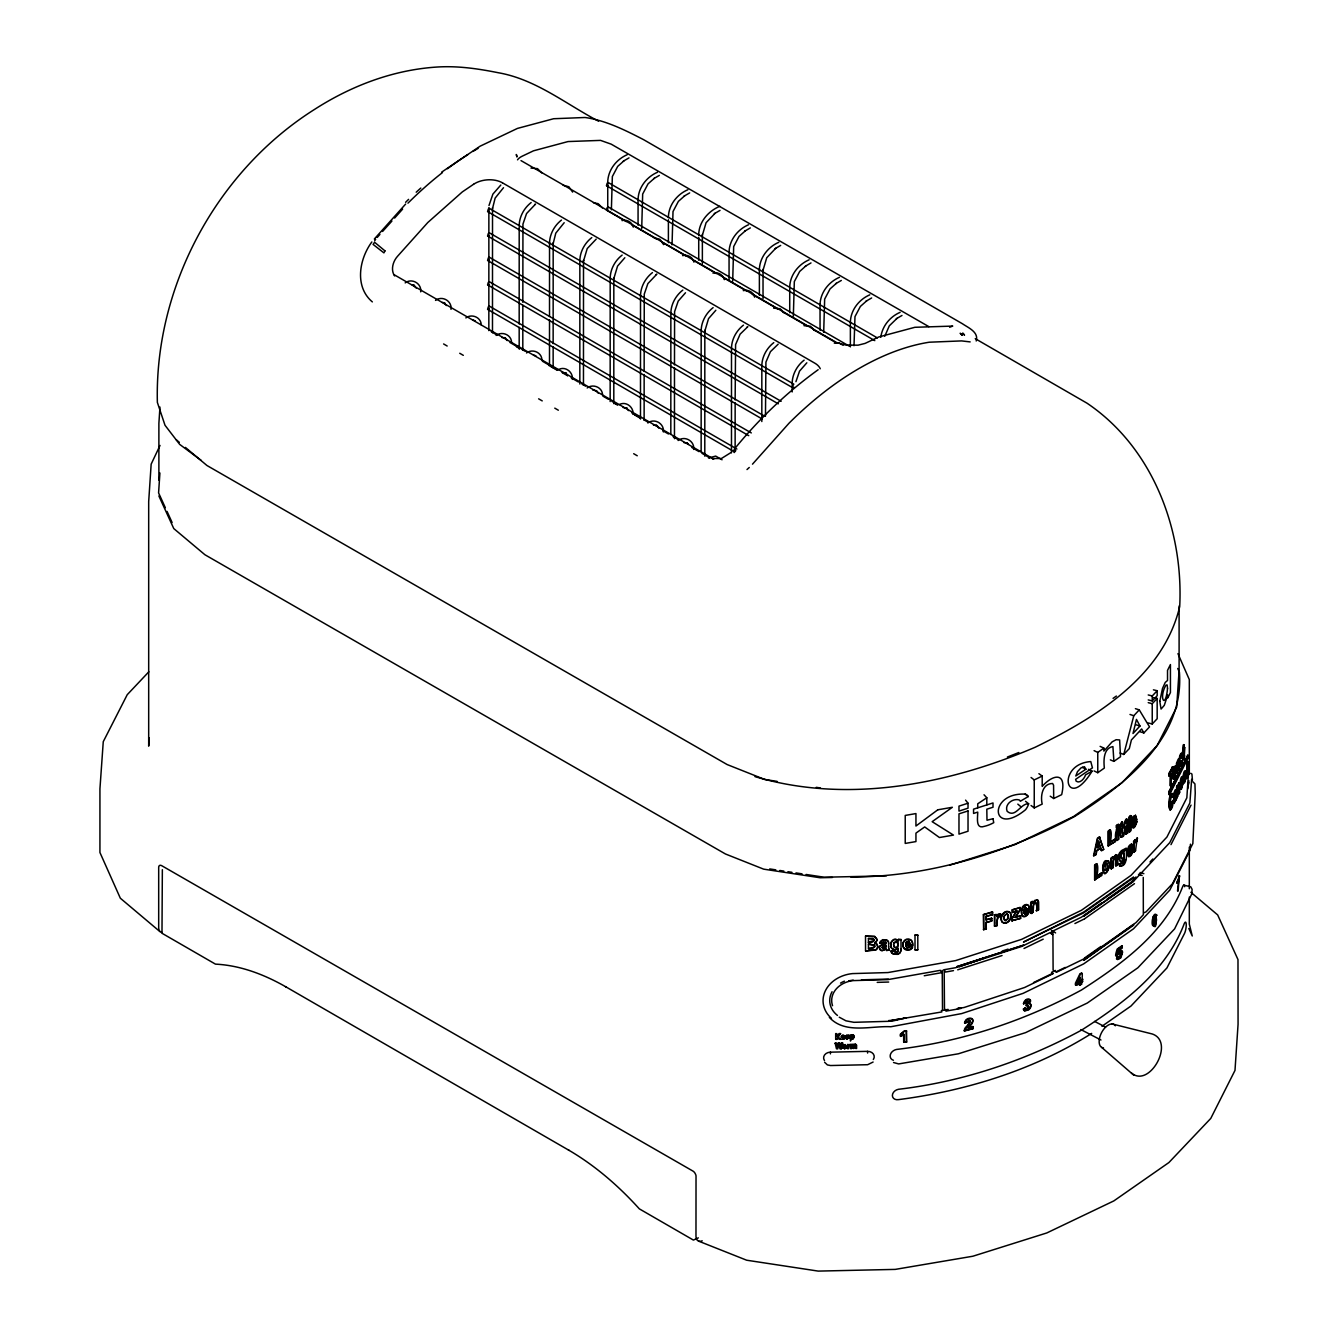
<?xml version="1.0" encoding="UTF-8"?>
<svg xmlns="http://www.w3.org/2000/svg" width="1338" height="1338" viewBox="0 0 1338 1338"><rect width="100%" height="100%" fill="white"/><g stroke="black" fill="none" stroke-linecap="round" stroke-linejoin="round"><path stroke-width="1.5" d="M488.838 330.637L488.872 207.658M492.484 332.761L492.518 207.725M519.177 349.017L519.177 327.308M519.177 323.997L519.194 227.243M522.807 350.272L522.824 305.281M522.824 302.338L522.957 224.082L526.553 213.562L535.534 204.095L534.799 204.53M549.5 364.438L549.517 319.799M549.517 316.487L549.533 242.68C549.834 233.882 554.551 225.42 561.475 220.068M553.146 367.783L553.146 346.943M553.146 343.632L553.179 242.747M579.839 384.039L579.856 262.265M583.468 385.294L583.502 260.258L583.502 261.094L587.215 248.584L596.196 239.117M607.736 209.748L607.736 181.801C608.121 169.943 616.4 159.339 627.154 154.74M610.161 401.551L610.195 277.702C610.496 268.905 615.212 260.442 622.137 255.09M611.382 209.798L612.352 176.532L617.721 166.364L624.077 160.727M613.808 403.658L613.824 277.769L613.824 278.605L617.554 266.095L624.846 257.732M638.059 225.169L638.075 200.148C638.025 187.989 646.488 176.934 657.493 172.251M640.484 419.062L640.517 295.213C640.835 286.416 645.552 277.953 652.459 272.601M641.705 228.547L642.675 194.043L648.044 183.875L654.399 178.238M644.13 420.316L644.147 374.473M644.147 371.144L644.264 294.126L647.876 283.606L656.858 274.139L656.122 274.574M668.398 242.68L668.398 219.75M670.823 434.482L670.856 313.56C670.84 304.462 675.673 295.631 682.798 290.112M672.044 244.821L673.014 211.555L678.383 201.386L684.738 195.749M674.469 438.68L674.486 367.816M674.486 364.889L674.603 311.637L678.199 301.117L685.508 292.754M698.72 260.191L698.72 237.261M701.145 451.993L701.179 331.071C701.162 321.973 705.996 313.142 713.121 307.623M702.366 263.569L702.366 234.401M704.792 456.191L704.825 330.302L704.825 331.138L708.538 318.628L715.847 310.265M729.059 279.793L729.059 253.919M731.485 452.829L731.501 348.582C731.485 339.484 736.335 330.653 743.46 325.134M732.689 281.08L733.676 246.577L739.044 236.408L745.4 230.772M735.131 449.919L735.147 402.838M735.147 399.911L735.582 344.602L740.115 334.166L747.842 326.673L747.106 327.091M759.382 295.213L759.382 269.356C759.767 257.498 768.062 246.894 778.8 242.295M761.824 421.537L761.84 366.094C761.824 356.995 766.657 348.164 773.782 342.645M763.028 298.591L763.028 269.423M765.47 416.185L765.921 362.113L770.437 351.677L778.164 344.184M789.721 312.724L789.721 288.941M792.163 391.95L792.163 383.605M793.35 316.103L794.32 281.599L799.706 271.43L806.045 265.794M820.043 330.235L820.043 304.378C820.428 292.52 828.707 281.917 839.461 277.317M823.69 332.376L824.66 299.11L830.028 288.941L836.384 283.305M850.366 346.893L850.383 321.889C850.751 310.031 859.046 299.428 869.8 294.828M854.012 345.722L854.982 316.621L860.367 306.452L866.706 300.816M846.486 1047.37L846.486 1045.965M888.633 946.986L888.633 943.407M1129.774 853.912L1129.423 852.289L1132.985 848.727L1131.363 844.027M1133.671 825.044L1135.025 822.335L1136.966 821.565L1134.189 825.228L1132.935 823.271L1136.514 819.374M1133.804 825.078L1133.453 823.439L1137.032 819.893L1135.41 815.177M1177.524 890.941L1179.263 875.821L1178.142 891.075M848.61 1047.403L848.626 1046.467M1028.972 909.455C1014.689 915.041 1033.789 911.947 1028.32 905.625M1029.34 909.723L1028.705 905.893L1027.25 904.622M1173.142 801.613L1174.981 792.748L1173.811 796.545L1173.526 793.936L1175.316 789.704L1175.182 800.492L1176.554 799.02L1176.119 789.838L1174.045 794.655M1174.831 771.023L1173.811 776.14L1174.078 769.199M842.187 1037.502L844.914 1037.184M846.603 1037.402L849.279 1036.532M912.767 945.464L905.776 945.28L912.75 944.812M1123.82 859.882L1123.268 862.358L1121.512 863.545M1156.584 919.658L1155.999 923.036A4.415 1.622 -73.7 0 1 1155.346 924.541M851.67 1045.965L851.654 1048.607L850.567 1048.624L850.55 1044.393L852.473 1044.309M492.518 208.561L495.127 198.124L503.523 187.688M553.179 243.583L555.788 233.147L564.184 222.71M702.366 235.237L706.079 222.727L715.061 213.26M763.028 270.259L766.741 257.749L775.722 248.283M792.163 382.768C792.481 373.971 797.197 365.508 804.121 360.156M885.873 947.02L885.907 945.682M1178.544 788.4L1178.544 793.869L1179.915 792.38C1179.23 792.698 1180.116 771.892 1182.792 777.93L1181.989 779.987L1183.361 778.03L1182.692 776.375L1180.651 783.182L1181.354 789.387L1183.394 781.894L1181.454 786.058M898.216 949.712C899.337 952.288 894.486 953.66 894.302 951.034L891.141 951.402M890.84 943.491L891.125 947.337M890.774 945.08L891.476 941.45L893.483 939.611A3.579 2.927 -3.8 0 1 896.125 939.326L898.417 941.216L898.4 939.41L901.026 939.694L898.4 939.41M159.958 407.07L158.888 423.393L158.888 480.191M159.908 472.983L158.586 492.919L165.343 507.738M149.237 737.807L148.685 746.136L148.685 501.599L151.161 464.152L160.025 445.437M900.892 951.034L900.992 948.742M1128.921 850.366C1128.118 848.175 1131.446 844.579 1131.58 848.409L1128.921 850.366L1131.062 848.225L1130.727 846.67L1129.439 850.533M1132.968 821.515C1132.165 819.324 1135.477 815.728 1135.628 819.558L1132.968 821.515L1135.109 819.391L1134.775 817.819M1133.487 821.683L1134.959 817.853M1181.989 757.76L1180.099 758.245L1182.508 754.298C1181.17 750.869 1178.945 759.934 1180.25 761.606C1184.465 760.084 1178.527 764.383 1179.414 765.721A4.349 1.004 -80.4 0 0 1179.915 766.122L1181.253 763.714A4.215 0.97 -80.4 0 0 1181.839 761.238L1181.956 760.402M1187.793 788.818L1188.83 780.656M1190.452 844.161L1189.883 850.483L1169.78 890.121L1133.52 928.789L1083.613 963.929L1023.085 993.365L961.688 1013.585L890.824 1026.748C870.904 1025.644 845.064 1034.408 829.343 1017.382M1153.607 920.41C1153.172 915.995 1155.33 916.58 1157.052 915.209C1147.318 912.884 1157.086 940.096 1156.015 917.818A4.014 1.472 -73.8 0 0 1154.995 918.805L1153.941 921.096M1182.156 786.426L1182.825 781.793M1183.394 781.894L1182.608 782.964C1181.705 792.18 1180.517 777.612 1182.575 780.087M841.117 1036.615L841.117 1037.719M903.033 943.357L903.05 946.2M902.966 944.946C901.963 940.363 908.418 936.65 911.295 940.581M1109.587 864.248C1106.71 883.348 1096.207 864.298 1108.55 860.869M1188.06 786.175L1188.78 782.379M1172.439 793.501C1168.291 792.046 1167.087 815.779 1172.088 807.801A5.385 1.238 -80.4 0 0 1172.79 804.907L1172.64 800.994L1172.222 804.807A5.385 1.238 -80.4 0 1 1171.519 807.717M1172.64 800.994L1170.315 807.149L1170.332 798.251L1171.235 795.976L1172.372 797.264L1173.209 794.906C1170.332 789.621 1168.091 807.433 1170.449 810.31M1173.225 801.094L1172.406 801.78C1170.215 817.501 1169.245 793.367 1172.372 797.264M1175.584 771.039C1170.967 795.474 1172.757 755.552 1175.634 769.367M1176.085 770.136L1177.892 762.175L1176.721 765.972L1176.437 763.379L1178.226 759.131L1178.092 769.919L1179.464 768.464L1179.029 759.265L1176.135 765.871M1185.736 770.972L1183.979 775.639L1184.364 783.115L1186.505 776.441L1185.134 777.428C1181.839 786.142 1190.034 768.062 1184.531 771.056C1181.906 774.702 1183.394 789.487 1185.736 778.147M1186.505 776.441L1184.95 780.389L1184.548 778.699M1023.486 910.308L1025.142 907.013L1027.166 909.02L1023.486 910.308L1026.781 908.753M1023.871 910.576L1025.527 907.281L1027.166 909.02M1176.721 765.972L1178.31 762.125L1177.055 772.963L1177.992 768.965M1173.811 796.545L1175.4 792.698L1174.145 803.536L1175.65 799.622L1174.145 802.8M1191.64 779.285L1189.883 802.967L1169.78 842.606L1133.52 881.274L1083.613 916.413M893.617 944.862L893.767 943.139M842.973 1048.172L842.907 1047.219M842.873 1047.687L845.415 1045.931L843.458 1046.65M879.417 947.789L879.484 946.618M851.252 1036.917L852.172 1035.545L853.075 1036.933M1026.029 1005.641C1024.373 1003.801 1030.477 1004.654 1027.918 1008.551M898.266 944.494L896.761 947.471L894.971 947.521L893.767 945.966M1118.234 952.154L1118.518 950.097L1122.264 946.133L1122.264 948.107L1119.053 950.348L1118.769 952.405L1118.819 951.485A4.415 2.291 -64.5 0 1 1120.374 950.515A3.947 2.057 -64.5 0 1 1121.194 950.582A4.248 2.208 -64.5 0 1 1122.064 951.954L1121.93 954.278M874.584 947.036L874.651 946.066M846.67 1036.197L848.242 1036.565M905.859 943.926L910.007 943.825L905.859 943.926L905.977 942.537M1118.434 956.703A1.873 0.97 -64.5 0 0 1119.254 957.456A1.873 0.97 -64.5 0 0 1120.525 956.118C1122.582 945.916 1111.744 965.685 1117.213 949.043L1121.712 945.899M1116.862 955.6L1117.748 949.294L1122.264 946.133M876.842 940.882L876.959 939.544M1137.066 838.09L1137.133 841.184L1137.066 838.09L1134.892 841.485L1137.584 838.257M488.989 205.534L492.886 194.127L500.813 185.045M795.926 381.681L799.522 371.161L806.831 362.799M880.822 337.276C882.16 326.238 889.987 316.688 900.123 312.339M877.661 946.15L877.46 947.94A4.951 4.047 -3.8 0 1 875.738 950.064L865.552 950.933L875.721 949.729A4.951 4.047 -3.8 0 0 877.427 947.605M874.115 940.012C874.015 943.909 861.003 943.441 873.998 940.647M1125.592 859.749L1123.468 864.515M1179.113 793.969L1178.895 785.891L1177.958 796.244L1176.587 797.732L1176.587 787.012L1177.908 787.212L1179.497 782.797L1179.899 784.386M1131.881 844.194C1127.382 844.445 1127.265 851.553 1127.633 855.049C1129.673 861.07 1135.711 847.84 1130.995 851.185L1129.623 853.895M1132.918 850.416L1130.142 854.062L1129.423 852.289M1028.019 1001.627L1026.999 1003.416M971.672 1023.202C960.818 1034.659 978.496 1021.212 971.137 1018.268C964.113 1017.131 963.393 1027.199 968.628 1020.175M967.173 1022.717C973.93 1016.445 966.387 1028.136 964.464 1030.996L973.027 1028.654L973.027 1026.698L967.876 1027.684M964.748 1023.169C964.313 1018.352 975.201 1016.328 972.141 1022.433M882.194 947.438L883.197 945.899L885.907 945.13L885.923 946.016M1098.364 841.084L1100.137 845.9L1097.511 847.673L1098.03 842.672M1096.106 854.464L1096.909 850.583L1100.773 847.974L1101.609 850.751L1103.733 849.329L1099.401 836.919L1097.344 838.324L1093.581 855.634L1096.106 854.464L1093.581 855.634M1097.511 847.673L1098.816 841.301M1136.447 821.398L1135.561 824.676M1136.966 821.565C1131.262 840.515 1128.67 810.56 1136.33 816.832M1132.4 850.249L1130.861 854.765L1128.57 856.504M1028.554 1003.55L1030.444 1001.577A2.86 1.84 -53.7 0 0 1030.327 999.938C1027.952 997.044 1023.687 1000.69 1023.486 1003.617L1025.577 1002.346A1.673 1.07 -53.7 0 1 1026.815 1000.958L1028.42 1001.928L1027.383 1003.734M1023.486 1003.617L1025.978 1002.664A1.689 1.087 -53.7 0 1 1027.216 1001.276L1028.337 1001.476M854.146 1037.251L853.126 1038.94M1094.032 855.868L1097.796 838.541L1099.853 837.153M840.548 1047.152L841.418 1043.038L842.572 1043.021L841.201 1048.825L839.98 1048.858L838.842 1044.526L837.722 1048.908L836.484 1048.808L835.129 1043.188L836.3 1043.155L837.153 1047.152L838.19 1043.122L839.545 1043.088L840.548 1047.018M1023.871 1003.935L1026.045 1000.255L1029.926 999.62A2.86 1.84 -53.7 0 1 1030.043 1001.259L1029.742 1001.995M842.572 1043.021L841.201 1048.825M964.464 1030.996C963.343 1026.731 971.539 1024.306 969.833 1020.208M1182.407 752.96L1183.578 744.614L1183.578 750.651C1181.554 757.96 1186.338 754.582 1183.862 759.917C1183.277 757.592 1182.173 751.538 1183.344 752.324M1182.976 753.06L1184.147 744.697M884.786 336.256L889.318 325.82L897.045 318.327M845.532 1036.649L846.987 1034.843M1177.791 770.002L1176.487 772.879L1176.052 771.039M1139.959 731.752L1143.89 732.923L1149.526 726.885L1139.257 709.876L1133.788 715.746L1123.753 754.465L1120.107 753.043M885.856 946.685L884.318 948.742L882.311 947.99L882.595 946.568L885.923 945.464M1135.226 842.789L1137.133 841.184M976.205 340.989C978.998 332.058 968.277 327.777 962.423 323.746L643.461 139.587C625.063 130.104 605.679 120.37 585.057 117.493L553.614 118.731L517.438 128.415L480.141 146.177L441.59 172.184M898.166 950.599L896.728 951.97L894.302 951.034M900.875 950.682L899.872 953.258L897.698 954.345L893.266 954.195L891.259 951.987M1026.982 904.772C1022.215 905.425 1020.509 911.83 1022.249 915.744C1025.042 920.076 1032.735 909.439 1026.681 911.68L1024.574 914.038L1023.453 912.064M1029.24 911.379L1024.958 914.306L1023.838 912.332M1000.088 916.731C1002.731 910.425 994.234 921.313 997.245 925.562L994.452 926.03L994.452 915.309C997.814 912.048 996.977 918.938 996.777 914.59M1104.385 866.388L1105.957 863.445L1107.63 863.696L1107.647 868.613L1106.442 870.252L1104.77 870.018M1133.52 881.274L1083.747 915.928M848.693 1046.082L849.112 1045.48M1184.113 755.669L1182.825 759.198M1028.303 912.784L1028.855 911.111M1033.371 903.936C1034.14 913.754 1029.574 919.925 1030.745 902.448C1033.956 898.902 1032.986 905.91 1032.785 901.478M1184.699 747.407C1182.524 750.166 1185.485 744.781 1184.699 749.665L1184.247 756.806L1184.699 755.753M1154.426 919.908L1154.811 916.931L1155.881 916.781M849.847 1045.597L850.165 1044.51L848.994 1044.61M1181.939 787.145L1180.785 789.286L1180.066 787.681M1079.699 977.208L1077.441 982.243M1079.699 982.794L1080.184 985.286L1082.927 981.139C1080.502 981.022 1084.583 970.267 1079.917 973.847L1075.451 983.146C1074.381 989.618 1086.004 978.379 1075.451 984.985M1081.823 973.127L1080.385 974.131L1075.919 985.27M1181.772 756.288C1178.544 758.412 1184.381 756.405 1182.407 761.339A4.215 0.97 -80.4 0 1 1181.822 763.814L1180.484 766.222A4.349 1.004 -80.4 0 1 1179.982 765.821L1180.601 762.744M1154.911 923.421L1155.146 919.741M1155.497 923.605C1157.888 916.931 1152.085 922.484 1155.196 924.073M1179.146 879.718L1177.089 883.18L1179.263 875.821M1177.089 883.18L1179.865 875.955M1178.042 786.042L1176.587 797.732M879.501 946.953C881.508 942.554 892.346 941.199 879.802 946.234M1123.82 858.31C1121.997 867.375 1115.307 855.885 1120.675 851.57A3.663 1.94 -63.7 0 1 1122.431 850.132L1124.405 850.985L1126.144 848.309L1123.953 849.262L1124.405 850.985M843.676 1038.154L844.596 1038.606M848.075 1037.92L849.279 1037.954L846.87 1038.02M905.776 945.28L907.214 948.023L909.873 946.635L912.633 947.036L909.84 946.3L908.05 947.839L905.96 946.384M891.091 942.721L893.5 939.962A3.579 2.927 -3.8 0 1 896.142 939.661L897.748 940.48M1115.541 865.636L1117.397 864.398L1116.879 854.915L1112.731 858.377L1115.792 854.648L1117.631 855.684L1117.849 864.616C1112.564 869.884 1118.234 855.467 1113.952 858.009M1092.092 771.156C1066.035 813.487 1055.398 764.132 1090.771 761.573L1092.444 767.861L1075.635 779.335L1076.17 781.208C1079.983 784.001 1084.583 778.381 1085.536 774.886L1092.092 771.156L1088.48 769.317M1025.527 801.311L1028.638 803.77C1020.376 803.268 1015.609 818.505 1007.163 811.313C1004.186 804.121 1013.284 797.682 1019.573 800.091L1020.325 801.245L1028.253 796.562L1025.142 794.086M882.21 943.29L883.398 941.684L885.773 942.521L879.702 942.889L882.478 939.694L886.91 939.828L888.549 942.203M844.077 1045.53L842.99 1045.764L843.375 1044.894M1153.841 919.724L1154.41 918.621A3.997 1.472 -73.8 0 1 1155.43 917.634L1156.45 918.353M162.35 869.7L161.982 933.255L215.451 964.129C240.572 965.367 264.623 974.649 286.248 987.059M1171.235 808.486L1170.181 810.176M1030.36 1006.711L1030.026 1007.447A4.817 3.094 -53.7 0 1 1028.353 1009.471L1024.49 1010.642A3.847 2.475 -53.7 0 1 1023.47 1009.538L1025.36 1007.748L1025.928 1008.668A1.907 1.221 -53.7 0 0 1027.316 1008.936M853.008 1037.402L852.206 1038.255L851.319 1037.385M876.825 940.53L874.935 943.056L876.39 941.434M903.334 942.571L905.926 939.677L910.609 939.995M1113.551 858.561L1112.881 867.442L1111.025 868.697L1113.333 867.66C1111.192 860.384 1117.732 850.817 1115.992 865.87M893.784 943.474L895.908 941.333L898.116 943.407M874.567 946.702C872.66 950.315 862.006 949.027 874.299 947.204M1168.86 775.889L1168.86 773.381L1172.74 766.942L1170.666 785.824L1170.098 773.431L1168.86 775.889L1170.666 773.531L1170.666 785.824M1169.445 775.973L1169.445 773.481L1172.74 766.942M1170.934 771.775L1172.172 766.841M1170.098 785.724L1170.934 773.832M1168.927 791.778L1187.993 755.318L1187.993 758.161L1169.496 794.705L1168.927 791.778L1187.993 755.318M1168.927 794.605L1187.425 758.061L1187.425 755.234M1186.622 770.504L1187.425 761.539L1187.993 776.408L1186.622 777.896L1187.993 776.408M1187.191 777.997L1187.993 761.623M1176.587 787.012L1177.323 785.557L1177.908 787.212M1177.908 785.64L1177.156 787.112L1178.912 782.697L1179.313 784.285M1185.752 774.568L1184.565 776.926C1184.398 771.758 1187.224 773.13 1183.979 776.843L1184.816 772.846M1178.544 793.869L1179.347 787.296M1170.984 844.629L1191.037 805.091M849.262 1037.82L847.038 1039.057M912.6 946.702C911.947 951.268 904.187 951.502 903.317 946.97M851.737 1045.747L852.958 1045.463M1121.328 955.951L1118.501 959.095L1116.461 958.844L1117.832 956.369L1116.661 958.025L1117.631 959.58L1120.91 957.774L1122.599 952.188A4.248 2.208 -64.5 0 0 1121.344 950.716A3.964 2.057 -64.5 0 0 1120.441 950.933A4.248 2.208 -64.5 0 0 1119.337 951.703L1118.769 952.405M996.777 916.129L998.365 913.954L1000.874 914.021M997.061 916.43L1000.071 913.854M1116.344 955.365L1118.685 953.225M1032.785 903.033L1034.726 900.407L1037.535 899.939M1033.17 903.301L1036.799 899.905M1123.385 859.381C1119.12 866.388 1117.866 854.346 1121.127 851.788A3.663 1.94 -63.7 0 1 1122.883 850.366L1123.452 850.316M842.438 1035.98C841.92 1038.589 845.365 1035.01 842.455 1036.114M905.993 942.872L908.686 941.216L910.007 943.825M1016.997 911.078L1012.481 912.516L1012.214 909.857L1020.058 907.448L1020.058 909.455L1015.157 917.249L1020.626 915.894L1020.626 918.386L1011.863 920.678L1011.863 918.47L1016.713 910.777L1012.13 918.771L1012.13 920.996M1020.058 907.448L1020.342 909.773L1015.425 917.55M1119.254 829.861C1122.097 828.74 1117.715 831.467 1119.254 827.603L1120.107 824.91C1124.489 815.344 1121.645 833.507 1121.963 822M1119.705 830.095L1122.415 822.218M1123.686 827.419L1121.963 828.038C1121.963 835.581 1123.652 836.417 1122.415 828.255L1123.686 827.419L1124.606 821.866C1128.971 812.317 1126.144 830.48 1126.462 818.973M1125.743 834.31L1125.057 826.483L1123.753 826.834L1126.914 819.191M903.668 1034.107L903.668 1042.034L906.646 1042.068L906.378 1030.712L904.187 1030.979L900.374 1034.174C899.755 1039.576 907.515 1030.946 900.374 1036.08M906.646 1031.063L904.438 1031.33L900.608 1034.542L900.608 1036.432M1027.918 913.52C1020.71 923.237 1018.268 904.705 1026.597 904.505L1028.186 905.241M374.673 240.773L375.644 239.335M371.847 241.961C359.253 258.953 354.269 286.717 372.349 301.903M900.491 952.02L897.681 954.011L892.329 953.409M848.76 1044.677L847.506 1044.46L847.523 1048.691L848.61 1048.674L848.593 1047.269M885.689 947.337L883.716 948.491L882.277 947.655M1173.225 796.445L1174.53 795.575M1155.279 916.614L1156.467 915.041C1153.022 909.957 1149.526 929.91 1154.962 925.16M841.418 1035.913L842.957 1034.893L844.596 1035.863M845.817 1035.813L848.76 1035.428M880.304 941.517L884.251 939.811L888.265 941.233M1134.089 826.917L1134.892 825.931M851.42 1035.11L850.165 1034.826C850.684 1046.533 849.797 1037.97 852.808 1038.924M1027.517 1008.233L1028.37 1005.423L1026.43 1005.959M752.491 464.169L789.052 423.176A289.928 167.401 -60 0 1 929.291 342.21L961.604 340.906L970.167 341.909M911.897 948.09L908.034 949.913L903.786 947.906M844.579 1038.472L842.254 1039.074M1123.218 833.273L1123.385 835.364L1120.792 837.103M1123.669 833.507L1123.836 835.598C1119.906 840.732 1119.22 832.035 1120.107 829.292M1124.606 826.265L1124.924 833.808L1127.633 833.34L1128.168 830.463L1125.776 834.059M891.526 947.923L894.252 950.214L898.233 948.525L895.072 949.947L892.128 948.726M374.322 239.017L405.665 204.028M377.249 237.428L379.908 234.451M382.584 231.457L391.934 221.038M394.61 218.061L402.621 209.113M873.095 1062.038L867.643 1064.714L830.547 1065.533L827.386 1064.914L824.609 1062.272M1139.976 726.016L1133.002 733.525L1136.464 719.409L1139.976 726.016L1136.113 724.795M1033.756 903.301L1034.759 902.448M1135.962 876.975L1130.978 882.294L1107.061 899.136M1150.011 861.99L1152.838 858.979M1148.221 699.908L1152.235 700.945L1152.235 695.977L1157.169 690.726L1153.423 689.823M1152.235 700.945L1157.169 695.693L1157.169 690.726M1148.221 722.938L1152.235 723.992L1152.235 703.704L1157.169 698.453L1153.423 697.55M1152.235 723.992L1157.169 718.74L1157.169 698.453M148.836 671.81L127.227 694.706L103.26 741.687L99.932 788.851L99.932 852.507L120.336 898.216L159.807 931.499M838.558 1035.729C844.211 1030.36 834.544 1037.502 840.816 1039.258L839.327 1039.292L837.755 1036.549L836.835 1039.342L835.681 1039.241L836.835 1039.342M1180.919 760.486C1177.273 764.132 1180.384 749.113 1182.508 754.298M734.512 448.665L735.984 447.126C760.017 417.958 787.614 391.766 818.17 369.723M1127.7 830.246C1125.425 833.022 1125.258 823.907 1128.168 824.375L1128.168 822.117L1126.462 822.753M1126.914 825.228L1126.964 831.149L1128.168 830.463M853.209 1044.292L854.915 1044.242M1129.004 816.949L1130.961 815.695L1130.961 830.48C1127.332 837.187 1127.265 815.929 1130.961 815.695M1129.004 831.734L1130.443 830.313L1130.443 815.528M1136.798 841.167L1135.527 850.751L1134.089 852.172L1133.57 841.284L1134.892 839.963L1135.41 841.669M1134.089 852.172L1134.089 841.468L1135.41 840.147M1130.092 850.935L1132.985 848.727M1133.57 852.005L1135.527 850.751M730.949 452.579L721.366 458.533L712.167 458.499L713.739 459.118L393.957 274.608M747.005 469.554L749.263 467.48M854.363 1045.463L855.484 1045.664M886.509 950.465L889.235 950.08L886.509 950.465L886.124 948.993L882.143 950.432A3.194 2.609 -3.8 0 1 879.685 948.776A3.378 2.76 -3.8 0 0 880.371 949.679M846.519 1048.022L844.579 1048.825M754.983 776.625C847.623 804.171 947.906 784.436 1035.01 747.323C1095.086 718.021 1162.27 677.195 1179.414 607.787L1179.698 606.632C1183.662 529.58 1152.57 447.344 1086.991 403.173L975.251 338.665M852.824 1037.803L851.821 1038.037M844.395 1038.673L843.074 1039.174M531.153 202.556C524.028 208.076 519.177 216.907 519.194 226.005M591.797 237.579C584.689 243.098 579.839 251.929 579.856 261.027M894.269 942.487L897.597 942.42M906.462 942.086L908.719 941.551L909.84 942.755M846.854 1036.013L848.175 1036.281M1085.904 769.199L1075.785 775.99L1077.458 771.692L1081.004 767.895L1084.432 766.691L1085.904 769.199L1082.375 767.31M1078.612 981.707L1080.184 981.222L1079.097 981.992M1081.823 980.068L1082.927 979.299M1082.442 979.015L1081.823 981.908M1079.699 985.002L1081.823 984.116M1094.083 770.922L1097.762 772.712L1097.762 752.424L1103.883 748.109L1100.12 746.37M1097.762 772.712L1104.352 768.062C1103.549 760.787 1103.332 748.109 1112.915 746.587L1113.902 761.372L1110.339 759.867M1133.687 877.628L1083.747 912.784L1023.486 942.052L1083.613 912.131L1133.52 876.992M1101.927 902.749L1081.439 917.182L1052.906 931.047L1053.106 970.134L1055.799 972.007L1065.232 967.424M1084.683 918.721L1134.49 883.665M1084.432 958.092L1100.94 946.468M1133.52 924.508L1083.747 960.299L1133.687 925.143M1113.902 761.372L1120.508 756.739L1119.638 739.931L1116.109 739.713L1112.112 741.871L1103.883 751.086L1103.883 748.109M1123.753 754.465L1129.305 748.578L1131.413 739.947L1141.649 728.959L1143.89 732.923M1113.065 698.369L1116.394 696.044M1091.674 1033.404C1033.588 1069.999 966.337 1090.821 898.45 1099.635A6.339 4.967 -27 0 1 892.379 1095.487A6.339 4.967 -27 0 1 898.45 1089.299C962.691 1081.723 1024.607 1060.917 1081.422 1030.21C1123.335 1003.467 1166.1 971.723 1184.281 923.555A6.356 1.472 -80.4 0 1 1186.254 924.859A6.356 1.472 -80.4 0 1 1184.281 933.891L1166.92 967.959L1130.978 1006.042L1101.927 1026.279M473.552 184.293L462.312 191.919L427.792 222.526L397.52 256.311C392.937 261.395 390.479 269.908 394.61 275.946M1110.038 842.037L1115.357 838.976L1115.357 841.485L1108.098 845.85L1108.098 831.182C1115.39 823.104 1107.279 862.458 1110.038 829.861M1116.277 825.546L1118.585 824.509L1118.585 827.135C1115.39 830.714 1115.39 824.342 1118.585 824.509M1108.55 846.068L1108.55 831.4L1110.507 830.095M1116.277 829.61L1118.585 828.59L1118.585 839.294C1114.303 844.863 1114.454 828.222 1118.585 828.59M1121.963 825.78L1123.686 825.161L1122.415 825.998M1126.914 822.97L1128.168 822.117M1124.204 827.068L1125.057 826.483M1097.043 847.456L1100.137 845.9M1100.773 847.974L1096.909 850.583M1110.507 842.254L1115.357 838.976M1100.321 847.74L1101.157 850.533L1103.733 849.329M1108.098 845.85L1115.357 841.485M1096.558 875.938L1101.86 872.894L1101.86 875.403L1094.618 879.752L1094.618 865.101C1101.91 857.022 1093.798 896.36 1096.558 863.779M1095.069 879.986L1095.069 865.318L1097.009 864.014M1111.025 868.697L1111.025 857.976L1112.731 856.822L1113.199 858.611M1111.477 868.914L1111.477 858.21L1113.199 857.039M1097.009 876.173L1101.86 872.894M1094.618 879.752L1101.408 875.169L1101.408 872.677M984.032 794.772L986.808 797.766L977.727 803.804L977.727 807.834M1122.365 865.385L1119.906 866.188M843.509 1038.204L842.254 1037.803M488.337 211.989L489.407 211.387M488.337 236.441L489.407 235.823M623.341 161.145L629.011 157.884M607.201 186.133L608.272 185.514M488.337 260.877L489.407 260.258M653.68 178.656L659.35 175.395M488.337 285.312L489.407 284.693M687.816 189.762C676.811 194.445 668.364 205.5 668.398 217.659M684.002 196.168L689.672 192.906M488.337 309.747L489.407 309.145M719.811 206.32C708.187 211.053 698.637 222.242 698.72 235.17M714.325 213.679L720.011 210.4M748.477 224.784C737.472 229.467 729.026 240.522 729.059 252.681M744.664 231.19L750.334 227.912M774.986 248.701L780.673 245.423M809.139 259.806C798.134 264.489 789.688 275.544 789.721 287.703M805.325 266.212L810.995 262.934M835.648 283.723L841.334 280.445M865.987 301.234L871.657 297.956M896.309 318.745L901.979 315.467M793.769 387.1L792.698 387.719L487.584 211.555L488.337 209.029L489.407 208.41L793.769 384.123L791.945 387.284M698.336 1237.867L693.402 1240.075L639.347 1208.866C618.658 1186.003 595.109 1165.482 568.399 1149.961M1023.336 1008.919L1025.761 1008.066M843.576 1044.861L845.365 1044.593M844.763 1046.818L844.01 1047.771M405.18 282.903C411.82 277.719 421.855 283.505 420.701 291.851M435.519 300.414C442.159 295.23 452.194 301.017 451.023 309.362M465.841 317.926C471.645 313.443 481.078 317.223 481.245 324.816M496.164 335.437C501.984 330.954 511.4 334.734 511.568 342.327M526.503 352.948C532.307 348.465 541.739 352.245 541.907 359.838M587.165 387.97C592.968 383.488 602.401 387.267 602.552 394.861M647.826 422.992C654.466 417.807 664.501 423.594 663.347 431.94M678.149 440.503C684.788 435.318 694.823 441.105 693.669 449.451M708.488 458.014L715.679 456.091L722.068 459.77M1126.144 848.309C1126.563 852.741 1127.901 867.793 1119.471 865.82L1119.103 863.947L1121.762 863.562M1119.103 863.947L1121.679 863.127M1031.063 777.478L1034.241 779.92L1042.202 776.057L1042.202 786.359C1052.922 774.284 1067.105 771.34 1061.67 794.655L1053.692 798.518L1050.23 796.194M1031.063 805.493L1034.241 807.935L1042.202 804.071C1040.262 796.177 1042.319 783.399 1052.621 783.499L1053.575 785.239L1053.692 798.518M1024.022 948.475L1043.222 939.159M1074.916 923.538L1084.432 918.905M1051.534 972.341L1055.448 970.435M1033.538 982.594L1052.855 973.211M1053.307 973.562L1024.624 987.494L964.146 1007.481L957.306 1008.685M1056.686 972.141L1085.168 958.292M1018.87 752.508L1007.397 757.04M1030.745 902.448L1033.17 901.745M1030.745 913.152L1032.953 912.115M1036.114 910.609C1038.372 910.392 1038.773 911.931 1035.528 902.381M1119.036 952.924L1120.274 953.174L1119.99 955.884A1.873 0.97 -64.5 0 1 1118.668 957.239A2.074 1.07 -64.5 0 1 1117.832 956.369M1135.494 815.327L1132.433 820.278L1133.035 827.637M1131.463 844.178L1128.402 849.128L1128.737 856.471M851.737 1035.01L853.126 1034.809L854.196 1036.883M1087.928 956.436L1085.72 957.991L1136.012 922.584L1143.338 914.757L1143.254 877.394M949.629 327.241L952.74 326.087L914.874 327.292L878.698 336.992L865.117 343.398L858.093 345.171L846.051 345.12L836.718 342.612L521.017 160.61M1015.157 917.249L1020.626 915.894M1107.078 863.445L1105.205 865.318L1104.987 869.934M558.682 369.522C565.338 365.876 573.316 372.148 572.346 379.407M619.343 404.544C626 400.898 633.978 407.17 633.008 414.429M1123.351 852.306C1116.829 858.076 1125.843 862.358 1123.402 852.339M970.903 962.641L984.868 957.841L959.313 966.772M1016.713 910.777L1012.214 912.215M1002.246 951.017L1008.066 949.144M957.707 969.816L1002.045 955.549M968.026 803.218L958.978 806.128L958.978 811.096L968.026 808.185L968.026 803.218L965.568 800.141M950.047 865.067L1014.722 844.73L1073.327 816.682L1121.896 782.847L1157.153 745.5L1176.671 707.183L1179.096 670.489L1179.096 605.997M986.323 922.635L991.809 920.945L986.039 922.317L986.323 928.907L983.681 929.726L983.397 914.623L992.395 911.864L992.662 914.674L986.039 916.329L992.662 914.674M983.397 914.623L992.662 912.182M994.452 915.309L997.061 914.908M1012.214 909.857L1020.342 907.766M986.039 916.329L986.039 919.825L991.542 918.136L991.809 920.945M986.039 919.825L991.809 918.437M983.397 929.425L986.323 928.907M994.452 926.03L997.245 925.562M1011.863 920.678L1020.626 918.386M964.18 1030.661L973.027 1028.654M968.177 1028.036L973.027 1026.698M842.706 1035.913L843.592 1036.08M964.464 1022.817L966.889 1022.366M530.985 168.07L537.491 168.638L541.689 172.87M621.986 220.603C626.719 219.081 632.238 222.259 633.292 227.126M682.631 255.625C687.381 254.103 692.9 257.281 693.954 262.148M712.97 273.136C717.72 271.614 723.222 274.792 724.293 279.659M743.292 290.647C748.042 289.125 753.562 292.303 754.615 297.17M773.632 308.158L780.121 308.727L784.336 312.958M803.954 325.669L810.46 326.238L814.675 330.469M834.293 343.164L839.361 343.13L843.107 345.288M945.682 1010.742L944.477 1008.4L944.176 969.716L955.683 967.692L1021.647 946.451L1049.962 932.686L1052.655 934.56M924.24 975.753L941.551 972.693L940.346 970.334L887.98 979.6L853.276 980.603A23.9 19.501 -3.8 0 0 832.554 1005.708M953.476 970.635L945.364 972.057L944.176 969.716M941.316 1010.642L948.157 1009.421M899.721 1018.971L888.683 1020.927L941.868 1011.929M903.066 1018.385L906.094 1017.85L891.777 1021.229L889.034 1020.426L888.85 1021.312L853.912 1022.316L845.984 1020.827L839.227 1017.181M946.25 1011.06L961.136 1008.417M848.727 980.854L853.159 980.085M856.571 1045.329L855.651 1044.225L854.012 1045.011M844.445 1045.43L845.432 1046.065M844.579 1048.691L842.957 1048.039M903.668 1042.034L906.646 1042.068M958.125 1008.099L960.952 1007.865M1143.94 912.767L1146.047 911.88L1172.556 883.615L1192.844 843.592L1195.235 793.1L1194.934 783.917L1192.877 781.76M1005.106 920.494L1007.648 919.072L1008.15 915.041M861.421 979.834L888.281 979.065M877.21 982.376L888.683 982.042M886.392 875.855L824.241 877.226L806.061 874.467M832.42 877.477L820.11 877.745L763.647 869.148L725.447 853.979L204.931 554.752L173.773 528.577L158.888 495.98M850.868 877.059C929.007 876.892 1005.858 853.243 1074.431 816.615C1124.806 784.553 1184.515 738.961 1179.414 672.178L1177.724 668.465M865.552 950.933L865.519 936.165L874.667 936.316L876.992 939.878M915.008 935.061L917.818 935.346L915.008 935.061L915.025 949.846L917.818 949.779L917.784 935.011M868.462 942.169L868.446 938.49L872.928 938.49L874.049 939.761M868.462 948.425L868.446 944.243L874.299 945.247M835.698 1039.375L835.681 1033.588L836.835 1033.689L836.835 1036.214L839.143 1033.521L840.699 1033.605M839.327 1039.292L840.816 1039.258M835.129 1043.305L836.3 1043.289M842.589 1043.155L841.418 1043.038M824.492 1060.566A6.757 5.503 -3.8 0 1 830.346 1052.17L867.492 1051.35A6.757 5.503 -3.8 0 1 873.329 1059.495M563.114 185.246L568.884 186.768L572.631 192.103M593.436 202.757L598.153 203.66L602.351 207.892M654.098 237.779L659.868 239.301L663.631 244.637M501.75 337.46L505.613 338.213L504.56 337.594L507.135 340.571M562.412 372.482L566.275 373.235L565.221 372.616L567.797 375.593M592.751 389.994L596.614 390.746M623.073 407.505L626.937 408.257L628.459 410.615M653.412 425.016L657.276 425.768L658.781 428.127M683.735 442.527L687.598 443.279L686.528 442.661L688.434 444.417M852.457 1038.974L851.269 1038.405M855.266 1044.326L856.454 1044.945M894.319 951.368L891.108 950.716M777.127 781.375L764.767 779.485L727.136 764.55L206.955 465.507L185.413 447.427M816.28 787.329L820.395 787.965M769.718 868.931L775.789 869.851M779.82 870.469L783.851 871.088M787.898 871.707L791.929 872.309M795.976 872.928L802.031 873.848M882.194 942.956L879.702 942.889M842.973 1045.63L843.96 1045.798M1181.822 760.854L1180.434 763.429L1180.032 762.643M1183.779 885.104L1190.77 886.81L1192.108 889.385L1191.84 893.767L1174.613 928.873L1137.852 967.809L1087.292 1003.032L1025.577 1032.635L958.359 1053.792L898.651 1063.927L893.533 1062.506M412.171 284.927L414.629 285.68L413.559 285.061L416.151 288.038M442.493 302.438L444.969 303.191L443.898 302.572L446.474 305.549M472.816 319.949L475.258 320.852M533.477 354.971L535.919 355.875M847.054 1039.191L846.068 1038.606M1177.089 881.24L1177.691 883.331M1112.196 1023.955L1152.286 1033.99C1175.5 1041.901 1149.409 1088.664 1131.413 1072.959M1148.221 694.94L1152.235 695.977M1148.221 702.651L1152.235 703.704M999.821 916.413L997.379 917.567L996.961 925.26M1190.72 773.28L1191.924 774.016L1192.442 780.154M1009.153 911.88C1004.169 910.358 1000.038 916.664 1001.727 921.129M1143.856 873.681L1140.143 872.51L1140.143 875.403M1138.454 874.316L1142.15 875.487M1135.393 708.655L1139.257 709.876M1129.991 714.442L1133.788 715.746M698.804 1241.212L746.671 1260.212L818.204 1271.1L895.256 1269.394L972.86 1256.231L1046.801 1232.95L1113.818 1200.922L1168.91 1162.538L1210.773 1118.417L1234.991 1070.417L1238.068 1024.272L1237.985 959.58L1217.664 914.924L1190.887 892.295M874.918 942.721L876.942 943.959L877.678 946.484M874.935 943.056L877.511 945.28M873.881 944.879L868.446 944.243M1094.083 750.635L1097.762 752.424M1128.168 824.375L1127.717 821.9M1118.585 827.135L1118.133 824.292M1126.512 830.915L1127.416 831.249M1118.585 839.294L1118.133 828.356M1094.601 1021.412L1105.573 1027.116M1080.87 1029.574L1100.973 1040.011M1007.915 914.473L1007.163 914.071C1004.018 913.938 1002.58 919.407 1005.39 920.795L1008.434 918.186L1008.434 915.343L1006.878 913.77L1003.835 916.363L1004.637 920.393M1002.48 922.317C1007.347 924.959 1012.331 918.119 1010.575 913.586M598.588 121.206C565.79 103.963 535.601 79.193 498.204 72.72C478.552 68.773 458.616 65.846 438.513 66.95C394.208 69.476 351.693 85.498 314.581 109.382C216.622 171.164 154.455 286.616 157.366 402.42L165.009 425.267L179.677 444.383L201.218 460.406M928.873 326.656L611.215 144.169L600.561 140.39L568.031 141.56L533.511 150.809L522.272 156.161A20.471 10.737 4.2 0 0 517.522 159.841M877.377 337.912L608.272 182.553L607.201 183.155L606.449 185.698L874.801 340.638M849.597 346.325L608.272 206.989L607.201 207.607L606.449 210.133L626.251 221.573M631.67 224.7L656.874 239.251M662.277 242.379L685.692 255.893M692.9 260.057L716.315 273.571M723.507 277.735L746.922 291.249M752.324 294.36L777.545 308.927M782.947 312.038L806.362 325.552M813.554 329.717L836.969 343.23M502.436 182.821L814.976 363.267A20.471 12.795 -4.5 0 1 820.261 368.753M781.158 401.3L489.407 232.845L488.337 233.464L487.584 236.006L778.298 403.842M764.951 416.369L489.407 257.281L488.337 257.899L487.584 260.442L762.075 418.928M751.304 432.927L489.407 281.733L488.337 282.335L487.584 284.877L748.728 435.653M736.887 449.05L489.407 306.168L488.337 306.787L487.584 309.312L734.311 451.776M491.197 331.64L497.351 335.202M509.962 342.478L518.977 347.679M521.82 349.318L525.416 351.392M542.375 361.193L548.831 364.923M551.39 366.395L557.829 370.108M562.194 372.633L567.596 375.744M571.192 377.834L578.401 381.982M581.997 384.073L585.609 386.147M602.869 396.115L608.272 399.226M611.867 401.316L618.022 404.862M631.67 412.74L640.685 417.941M644.28 420.032L647.893 422.106M663.046 430.853L668.448 433.98M673.098 436.656L678.5 439.784M691.863 447.494L699.072 451.659M701.915 453.298L709.876 457.897M516.384 346.693L519.98 348.766M548.797 365.408L557.043 370.174M613.624 402.838L617.236 404.912M634.496 414.88L639.899 417.991M443.597 343.95L447.176 346.024M459.737 353.265L463.316 355.339M538.629 398.824L542.225 400.898M554.768 408.14L558.347 410.214M633.677 453.699L637.256 455.773M285.496 986.624L569.135 1150.396M1037.151 899.671L1038.639 901.795L1038.706 909.823M1052.906 931.047L1055.598 932.92M1009.872 912.382C1004.738 908.301 998.382 917.483 1002.162 921.982M1038.907 773.682L1042.202 776.057M848.476 1035.077L849.296 1036.666M873.781 939.309L868.446 938.49M176.198 439.684L179.275 442.259M1017.817 804.138L1020.81 806.647M1101.692 1047.403L1133.804 1075.217M853.41 1034.976L854.062 1035.997M1001.878 921.681C1006.561 926.916 1014.087 917.467 1010.157 912.767M596.564 390.897L598.119 393.104M1009.588 912.081L1010.441 913.068M911.278 940.246L911.947 941.434M1108.617 861.02L1109.52 863.211M1104.536 869.7L1105.991 870.035L1107.178 868.379L1107.178 863.462M851.537 1037.937L851.252 1036.783M846.87 1038.154L846.603 1037.268M1037.719 900.022L1038.321 909.556M1131.731 844.278L1132.433 846.82M874.283 944.912L874.584 945.765M876.825 938.808L874.701 936.65L865.519 936.165M891.693 953.108L891.108 951.067M845.817 1038.439L845.482 1037M891.543 948.257L890.84 945.949M1177.942 653.646L1189.315 679.587L1189.315 774.468M1188.846 928.505L1192.258 935.998L1189.315 924.123L1189.315 897.079M167.049 511.434L172.117 522.539M911.931 941.099L912.683 943.725M1119.923 866.037L1119.555 864.164M516.953 156.446L516.301 154.489L516.903 156.981M1120.893 837.053L1120.558 829.51M888.733 948.675L889.252 950.415M1099.401 836.919L1102.729 847.355M1098.799 842.606L1099.685 845.666M1025.36 1007.748L1025.544 1008.35A1.907 1.221 -53.7 0 0 1026.932 1008.635M903.033 945.866L903.334 947.304M1121.211 862.91C1123.084 865.469 1125.191 860.284 1124.288 858.544M912.382 942.153L912.767 945.146M1023.721 1009.237L1023.854 1009.856A3.847 2.475 -53.7 0 0 1024.891 1010.959L1028.755 1009.789A4.834 3.094 -53.7 0 0 1030.427 1007.765L1030.762 1007.029A3.997 2.576 -53.7 0 0 1031.046 1005.524A3.094 1.974 -53.7 0 0 1029.792 1003.818M852.942 1045.329L853.042 1046.333M879.384 947.455L879.651 949.043M1180.969 786.226L1181.655 779.084L1181.989 779.987M874.015 939.427L874.132 940.346M874.55 945.431L874.667 946.401M885.756 942.186L885.923 943.658M898.099 943.073L898.099 946.217L896.795 947.822L894.269 947.304L893.6 944.528M1178.561 769.049L1178.678 770.019M1175.65 799.622L1175.768 800.592M1175.082 799.522L1175.182 800.492M917.818 949.779L915.025 949.846M888.616 946.652L888.767 949.01M886.124 948.993L882.16 950.766A3.194 2.609 -3.8 0 1 880.387 950.013M867.492 1051.35L867.609 1053.056M846.469 1047.236L846.536 1048.156M839.545 1043.088L838.19 1043.122M830.346 1052.17L830.446 1053.876M888.532 941.868L888.649 943.758M1189.315 847.171L1189.315 888.767M1187.425 761.539L1187.425 770.772M1183.578 744.614L1183.578 748.394M1182.775 752.224L1182.775 756.907M1177.323 785.557L1177.156 797.816M1169.496 791.879L1169.496 794.705M1134.892 839.963L1134.892 841.485M1129.523 817.133L1129.523 831.918M1116.728 825.763L1116.728 828.389M1116.728 829.844L1116.728 840.548M1112.731 856.822L1112.731 858.377M1080.184 977.493L1080.184 981.222M1080.184 983.079L1080.184 985.286M1051.534 930.261L1051.534 934.108M1036.498 910.877C1038.723 896.393 1030.795 904.404 1033.321 912.365M1034.241 779.92L1034.241 807.935M1031.113 902.715L1031.113 913.419M1020.342 915.593L1020.342 918.085M1012.481 910.175L1012.481 912.516M994.736 915.627L994.736 926.331M992.395 911.864L992.395 914.372M991.542 918.136L991.542 920.628M986.808 797.766L986.808 804.924M986.323 916.63L986.323 920.126M986.039 922.317L986.039 928.605M983.681 914.941L983.681 929.726M972.726 1026.363L972.726 1028.303M942.521 1010.424L942.22 970.318M906.378 1030.712L906.378 1041.717M903.936 1034.458L903.936 1042.386M900.992 939.36L901.026 949.077M898.216 948.19L898.233 950.047M856.604 1045.747L856.604 1048.49L855.517 1048.39L855.517 1046.048M854.129 1046.45C855.333 1049.594 851.57 1048.959 853.042 1046.199M850.383 321.889L850.383 322.726M820.043 304.378L820.043 305.215M759.382 269.356L759.382 270.192M640.517 295.213L640.517 296.049M610.195 277.702L610.195 278.538M549.533 242.68L549.533 243.516M831.467 1018.352A32.547 26.559 -3.8 0 1 825.245 991.057A32.547 26.559 -3.8 0 1 852.457 973.596L887.98 972.559L955.683 960.584L1021.647 939.343L1081.422 910.292L1130.978 875.42L1166.92 837.053L1186.839 797.816L1188.077 779.084A32.447 1.004 -88.7 0 1 1189.014 774.2M837.454 1015.442A25.874 21.107 -3.8 0 1 832.052 991.742M840.548 983.112A25.874 21.107 -3.8 0 1 844.445 981.172M893.416 1060.265A6.757 5.285 -27 0 1 890.389 1054.578A6.757 5.285 -27 0 1 896.644 1049.427C961.487 1041.8 1024.088 1021.111 1081.422 990.036C1122.197 963.678 1164.712 933.222 1182.825 886.241A6.757 1.555 -80.4 0 1 1184.665 886.709M702.216 1240.811A9.985 5.77 -60 0 1 695.977 1236.429L696.028 1176.202A4.165 2.81 50 0 0 695.543 1174.296L695.392 1173.961A4.215 2.442 59.9 0 0 692.95 1171.085L161.681 865.669A4.215 2.442 59.9 0 0 158.687 867.392L158.687 927.602A9.901 5.72 -60 0 0 162.199 932.586M1103.482 1047.938A13.012 7.108 -62.5 0 1 1101.692 1032.384A13.012 7.108 -62.5 0 1 1115.374 1025.794M1029.39 1003.5A3.094 1.99 -53.7 0 1 1030.645 1005.223A4.014 2.576 -53.7 0 1 1030.36 1006.711M473.568 184.293A20.471 12.795 -4.5 0 1 502.452 182.821M407.956 203.159A289.928 167.401 -60 0 1 442.477 172.552M447.494 168.705A289.928 167.401 -60 0 1 467.865 154.589M472.983 151.411A289.928 167.401 -60 0 1 478.067 148.401M405.598 202.306A284.108 164.022 -60 0 1 408.608 199.362M416.202 192.204A284.108 164.022 -60 0 1 420.818 188.056M1028.253 796.562A11.691 7.292 -55.6 0 0 1025.092 794.12C987.678 792.313 990.973 837.989 1025.56 809.724A11.473 7.158 -55.6 0 0 1028.638 803.77M1175.015 796.244L1174.212 800.559L1175.015 796.244M1175.6 796.344L1174.797 800.659L1175.6 796.344M1177.925 765.671L1177.122 769.986L1177.925 765.671M1178.51 765.771L1177.708 770.086L1178.51 765.771M1159.795 701.313L1161.066 709.056L1164.294 705.343L1167.723 695.007L1167.723 697.984L1170.432 692.566L1170.432 664.551L1167.522 670.388L1167.522 680.473L1165.231 682.447L1162.505 688.418L1159.795 701.313M1176.219 769.45L1175.433 776.007L1173.777 779.101L1173.309 772.227L1175.299 766.122L1176.219 769.45M1173.978 772.528C1174.329 783.75 1176.42 761.657 1173.978 772.528M1167.539 688.317C1165.465 710.829 1158.374 697.366 1166.067 685.056L1167.154 684.939L1167.539 688.317M1120.859 855.049L1121.194 858.745C1124.204 860.267 1124.94 854.464 1123.853 852.574L1122.281 852.289L1120.859 855.049M1110.038 864.465C1100.84 891.928 1100.204 848.041 1110.038 864.465M1023.486 945.197L956.938 966.621L1023.486 945.197M384.959 250.875L383.922 252.882L373.085 244.419L374.59 242.262L384.959 250.875M735.616 450.722L734.244 452.528L733.809 449.936L735.616 450.722M937.787 809.808L915.945 826.014L915.945 813.571L905.224 815.427L905.224 843.425L915.945 841.585L915.945 833.122L924.692 826.934L939.427 837.521L953.459 835.096L932.151 821.683L952.355 807.282L937.787 809.808M992.98 818.739L986.992 820.227L986.808 809.206L993.013 807.232L993.013 802.951L973.562 809.156L973.562 813.437L977.727 812.116C977.81 817 975.235 829.527 984.25 826.366A31.175 22.228 -43.6 0 0 993.749 822.669L992.98 818.739M968.026 810.945L958.978 813.839L958.978 834.126L968.026 831.233L968.026 810.945M962.122 335.136L960.182 333.229L962.022 335.136M964.481 335.018L962.641 333.095L964.43 335.002M626.937 408.257L625.866 407.638L626.903 408.408M657.276 425.768L656.205 425.149L657.226 425.919"/></g></svg>
